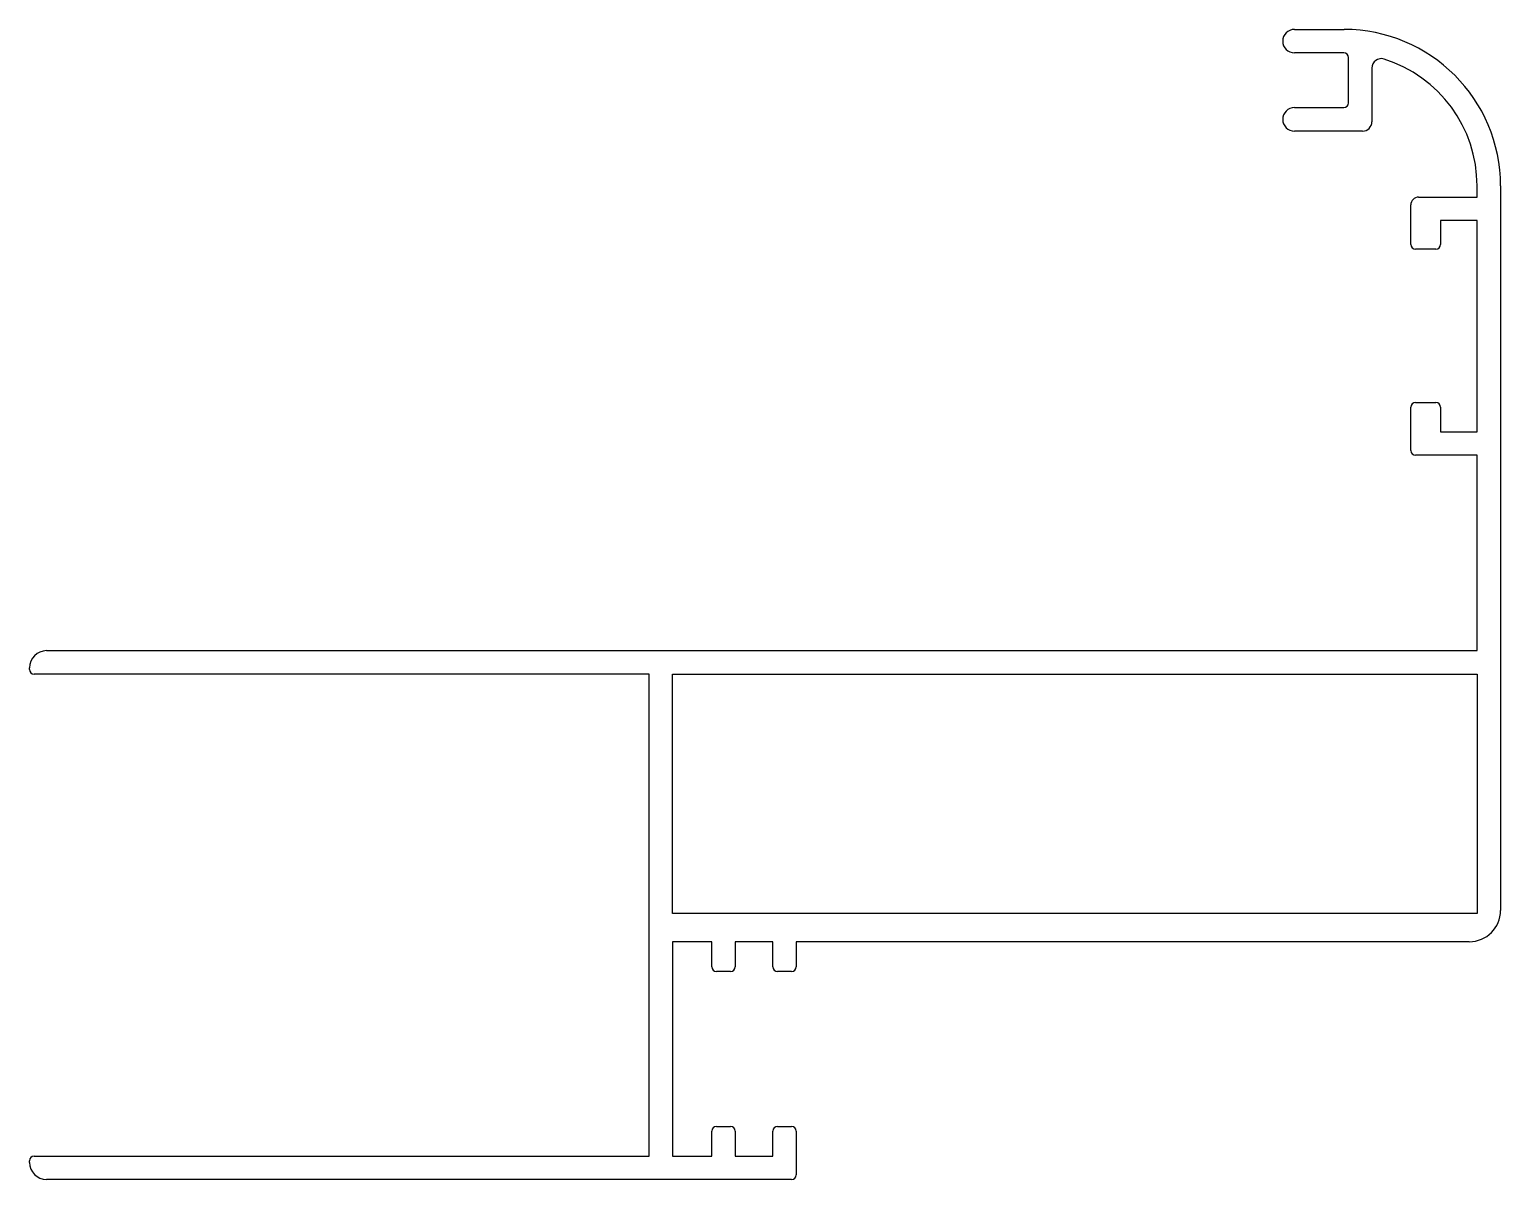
# Model space of a CAD drawing. Extents: x 2.1 to 96.1, y 1.7 to 75.2.
import ezdxf

# ---------------------------------------------------------------- set-up
doc = ezdxf.new("R2010")
doc.units = 0
doc.layers.get('0').update_dxf_attribs({"linetype": 'CONTINUOUS'})

msp = doc.modelspace()

# ---------------------------------------------------------------- linework, layer by layer
for p, q in [((82.903, 75.194), (86.075, 75.194)), ((86.053, 73.694), (82.903, 73.694)), ((86.353, 70.494), (86.353, 73.394)), ((87.853, 72.728), (87.853, 69.294)), ((82.903, 70.194), (86.053, 70.194)), ((87.253, 68.694), (82.903, 68.694)), ((94.575, 64.477), (94.575, 65.194)), ((96.075, 65.194), (96.075, 18.894)), ((90.341, 61.453), (90.341, 63.977)), ((90.841, 64.477), (94.575, 64.477)), ((92.241, 62.977), (92.241, 61.453)), ((94.575, 62.977), (92.241, 62.977)), ((94.575, 49.477), (94.575, 62.977)), ((91.941, 61.153), (90.641, 61.153)), ((90.341, 48.277), (90.341, 51.053)), ((90.641, 51.353), (91.941, 51.353)), ((92.241, 51.053), (92.241, 49.477)), ((92.241, 49.477), (94.575, 49.477)), ((94.575, 47.977), (90.641, 47.977)), ((94.575, 35.494), (94.575, 47.977)), ((3.175, 35.494), (94.575, 35.494)), ((2.075, 34.294), (2.075, 34.394)), ((41.675, 33.994), (2.375, 33.994)), ((41.675, 3.194), (41.675, 33.994)), ((43.175, 18.694), (43.175, 33.994)), ((43.175, 33.994), (94.575, 33.994)), ((94.575, 33.994), (94.575, 18.694)), ((94.575, 18.694), (43.175, 18.694)), ((43.175, 16.894), (43.175, 3.194)), ((45.675, 16.894), (43.175, 16.894)), ((45.675, 15.294), (45.675, 16.894)), ((47.175, 16.894), (47.175, 15.294)), ((49.574, 16.894), (47.175, 16.894)), ((49.574, 15.294), (49.574, 16.894)), ((51.074, 16.894), (51.074, 15.294)), ((94.075, 16.894), (51.074, 16.894)), ((46.875, 14.994), (45.975, 14.994)), ((50.774, 14.994), (49.874, 14.994)), ((45.675, 3.194), (45.675, 4.794)), ((45.975, 5.094), (46.875, 5.094)), ((47.175, 4.794), (47.175, 3.194)), ((49.574, 3.194), (49.574, 4.794)), ((49.874, 5.094), (50.774, 5.094)), ((51.074, 4.794), (51.074, 1.994)), ((2.075, 2.794), (2.075, 2.894)), ((2.375, 3.194), (41.675, 3.194)), ((43.175, 3.194), (45.675, 3.194)), ((47.175, 3.194), (49.574, 3.194)), ((50.774, 1.694), (3.175, 1.694))]:
    msp.add_line(p, q)
for centre, radius, start, end in [((82.903, 74.444), 0.75, 90, 270), ((86.075, 65.194), 10, 0, 90), ((86.053, 73.394), 0.3, 0, 90), ((88.453, 72.728), 0.6, 72.48789, 180), ((86.075, 65.194), 8.5, 0, 72.48789), ((82.903, 69.444), 0.75, 90, 270), ((86.053, 70.494), 0.3, 270, 0), ((87.253, 69.294), 0.6, 270, 0), ((90.841, 63.977), 0.5, 90, 180), ((90.641, 61.453), 0.3, 180, 270), ((91.941, 61.453), 0.3, 270, 0), ((90.641, 51.053), 0.3, 90, 180), ((91.941, 51.053), 0.3, 0, 90), ((90.641, 48.277), 0.3, 180, 270), ((3.175, 34.394), 1.1, 90, 180), ((2.375, 34.294), 0.3, 180, 270), ((94.075, 18.894), 2, 270, 0), ((45.975, 15.294), 0.3, 180, 270), ((46.875, 15.294), 0.3, 270, 0), ((49.874, 15.294), 0.3, 180, 270), ((50.774, 15.294), 0.3, 270, 0), ((45.975, 4.794), 0.3, 90, 180), ((46.875, 4.794), 0.3, 360, 90), ((49.874, 4.794), 0.3, 90, 180), ((50.774, 4.794), 0.3, 360, 90), ((2.375, 2.894), 0.3, 90, 180), ((3.175, 2.794), 1.1, 180, 270), ((50.774, 1.994), 0.3, 270, 0)]:
    msp.add_arc(centre, radius, start, end)

doc.saveas('drawing.dxf')
